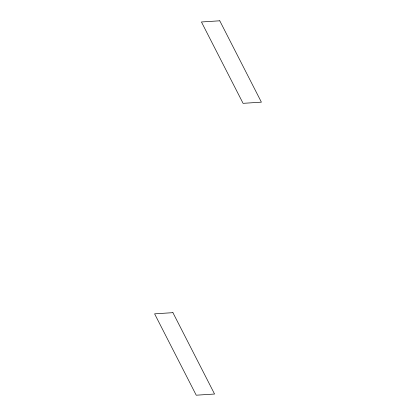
<?xml version="1.0" encoding="UTF-8"?>
<svg xmlns="http://www.w3.org/2000/svg" width="416" height="416" viewBox="0 0 416 416"><rect width="100%" height="100%" fill="white"/><g stroke="black" fill="none" stroke-linecap="round" stroke-linejoin="round"><path stroke-width="0.62" d="M219.762 20.8L201.438 21.97L243.074 103.334L261.399 102.164L219.762 20.8M172.926 312.666L154.601 313.836L196.238 395.2L214.562 394.03L172.926 312.666"/></g></svg>
